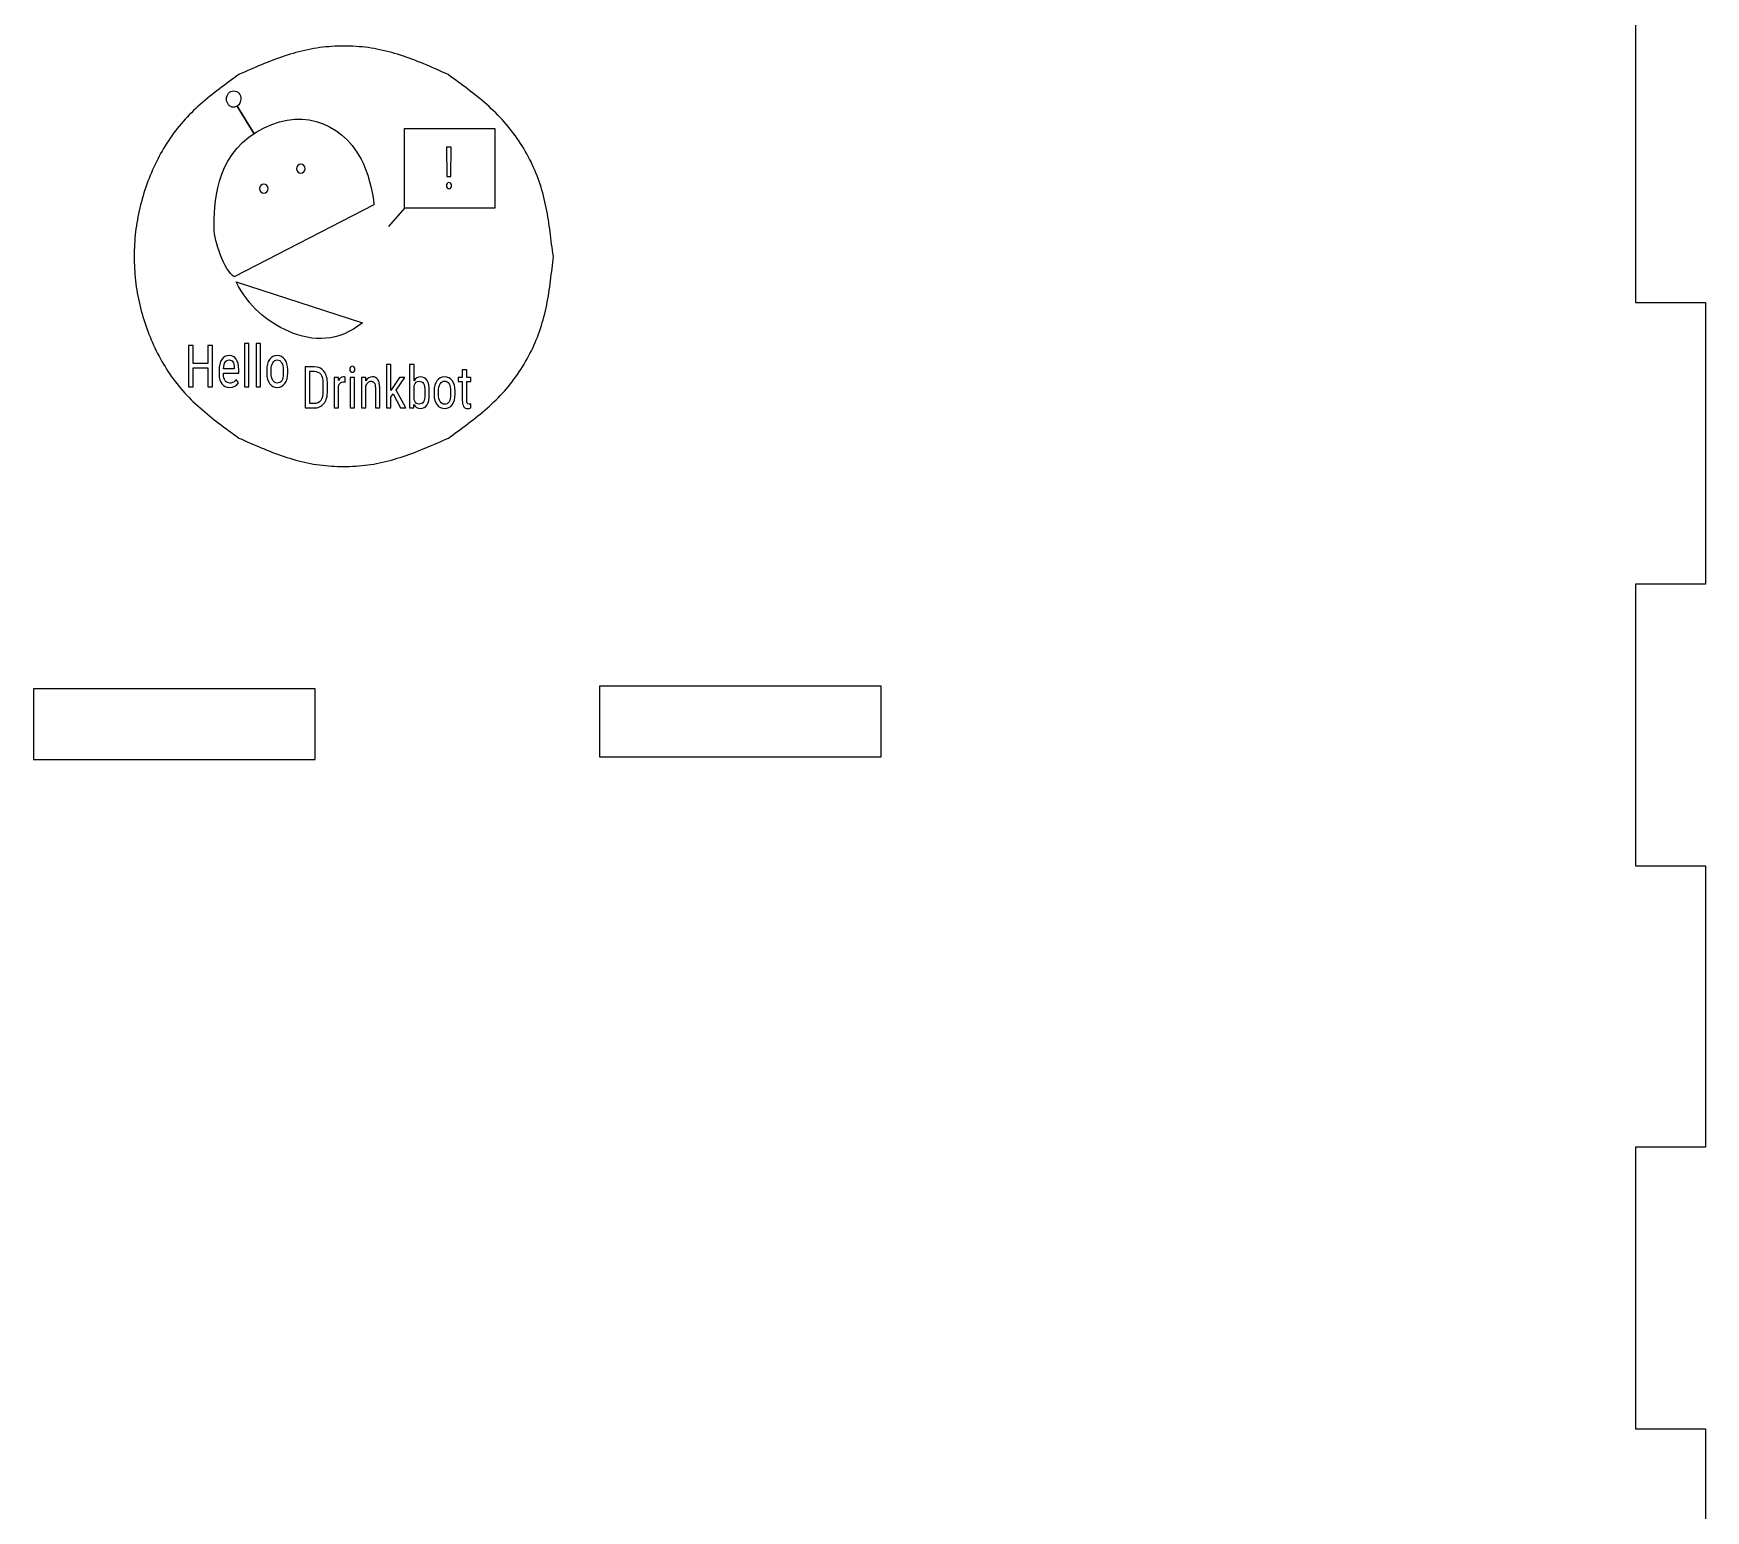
# Model space of a CAD drawing. Extents: x 594 to 1131, y 303 to 853.
# Drawn here: x 779 to 897.8, y 645.5 to 750.5 of the extents above; entities that cross this region are included whole.
import ezdxf

# ---------------------------------------------------------------- set-up
doc = ezdxf.new("R2010")
doc.units = 0
doc.layers.get('0').update_dxf_attribs({"linetype": 'CONTINUOUS'})

msp = doc.modelspace()

# ---------------------------------------------------------------- linework, layer by layer
at = {"color": 7}
for p, q in [((892.808501, 751.350587), (892.808501, 731.34851)), ((892.808501, 731.34851), (897.782562, 731.34851)), ((897.782562, 731.34851), (897.782562, 711.346434)), ((897.782562, 711.346434), (892.808501, 711.346434)), ((892.808501, 711.346434), (892.808501, 691.344357)), ((799.036852, 703.902554), (779.034776, 703.902554)), ((779.034776, 703.902554), (779.034776, 698.893224)), ((799.036852, 698.893224), (799.036852, 703.902554)), ((839.225394, 704.093927), (819.223317, 704.093927)), ((819.223317, 704.093927), (819.223317, 699.084597)), ((839.225394, 699.084597), (839.225394, 704.093927)), ((779.034776, 698.893224), (799.036852, 698.893224)), ((819.223317, 699.084597), (839.225394, 699.084597)), ((892.808501, 691.344357), (897.782562, 691.344357)), ((897.782562, 691.344357), (897.782562, 671.34228)), ((897.782562, 671.34228), (892.808501, 671.34228)), ((892.808501, 671.34228), (892.808501, 651.340204)), ((892.808501, 651.340204), (897.782562, 651.340204)), ((897.782562, 651.340204), (897.782562, 631.338127))]:
    msp.add_line(p, q, dxfattribs=at)
at = {"color": 0}
for p, q in [((793.509558, 745.301852), (794.712397, 743.329554)), ((794.712397, 743.329554), (793.509558, 745.301852)), ((805.393688, 743.712115), (811.791268, 743.712115)), ((805.393688, 738.05327), (805.393688, 743.712115)), ((805.393688, 743.712115), (811.791266, 743.712115)), ((805.393688, 738.05327), (805.393688, 743.712115)), ((811.791266, 743.712115), (811.791266, 738.05327)), ((811.791268, 743.712115), (811.791268, 738.05327)), ((808.704044, 742.393861), (808.372027, 742.393861)), ((808.372027, 742.393861), (808.395232, 740.293899)), ((808.679053, 740.293899), (808.704044, 742.393861)), ((808.395232, 740.293899), (808.679053, 740.293899)), ((803.204942, 738.279176), (793.292233, 733.164139)), ((805.393688, 738.05327), (804.245909, 736.76114)), ((811.791268, 738.05327), (805.393688, 738.05327)), ((811.791266, 738.05327), (805.393688, 738.05327)), ((793.429729, 732.815679), (802.394533, 729.914667)), ((790.382921, 728.288715), (790.056259, 728.288715)), ((790.056259, 728.288715), (790.056259, 725.362835)), ((790.382921, 727.030747), (790.382921, 728.288715)), ((791.757401, 728.288715), (791.428954, 728.288715)), ((791.428954, 728.288715), (791.428954, 727.030747)), ((791.757401, 725.362835), (791.757401, 728.288715)), ((794.331427, 728.449477), (794.015475, 728.449477)), ((794.015475, 728.449477), (794.015475, 725.362835)), ((794.331427, 725.362835), (794.331427, 728.449477)), ((795.16861, 728.449477), (794.852658, 728.449477)), ((794.852658, 728.449477), (794.852658, 725.362835)), ((795.16861, 725.362835), (795.16861, 728.449477)), ((791.428954, 727.030747), (790.382921, 727.030747)), ((798.96099, 726.784786), (798.341582, 726.784786)), ((798.341582, 726.784786), (798.341582, 723.858906)), ((804.419638, 726.945548), (804.103686, 726.945548)), ((804.103686, 726.945548), (804.103686, 723.858906)), ((804.419638, 725.098787), (804.419638, 726.945548)), ((806.065443, 726.945548), (805.751276, 726.945548)), ((805.751276, 726.945548), (805.751276, 723.858906)), ((806.065443, 725.794086), (806.065443, 726.945548)), ((790.382921, 725.362835), (790.382921, 726.71525)), ((790.382921, 726.71525), (791.428954, 726.71525)), ((791.428954, 726.71525), (791.428954, 725.362835)), ((792.219726, 726.538411), (792.219726, 726.275162)), ((792.533893, 726.293248), (792.533893, 726.343487)), ((792.533893, 726.343487), (793.612056, 726.343487)), ((793.296104, 726.648936), (792.535678, 726.648936)), ((793.296104, 726.697164), (793.296104, 726.648936)), ((793.595991, 725.648188), (793.431767, 725.873256)), ((793.612056, 726.343487), (793.612056, 726.576592)), ((795.598804, 726.550469), (795.598804, 726.313344)), ((795.914756, 726.345496), (795.914756, 726.552478)), ((796.776929, 726.550469), (796.776929, 726.305305)), ((797.092881, 726.345496), (797.092881, 726.574583)), ((798.668244, 724.174402), (798.668244, 726.469289)), ((798.668244, 726.469289), (798.96099, 726.469289)), ((799.596464, 725.574262), (799.596464, 725.055363)), ((799.919556, 725.072664), (799.919556, 725.56299)), ((800.690692, 726.03322), (800.383666, 726.03322)), ((800.383666, 726.03322), (800.383666, 723.858906)), ((800.696048, 725.812172), (800.690692, 726.03322)), ((801.181578, 725.699638), (801.179793, 726.045277)), ((801.836687, 726.03322), (801.520735, 726.03322)), ((801.520735, 726.03322), (801.520735, 723.858906)), ((801.836687, 723.858906), (801.836687, 726.03322)), ((802.332928, 726.03322), (802.332928, 723.858906)), ((802.631029, 726.03322), (802.332928, 726.03322)), ((802.639954, 725.798105), (802.631029, 726.03322)), ((805.021196, 726.03322), (804.419638, 725.098787)), ((804.785571, 725.124911), (805.399624, 726.03322)), ((805.399624, 726.03322), (805.021196, 726.03322)), ((809.487362, 726.03322), (809.192831, 726.03322)), ((809.192831, 726.03322), (809.192831, 725.745857)), ((809.192831, 725.745857), (809.487362, 725.745857)), ((809.487362, 726.559718), (809.487362, 726.03322)), ((809.801529, 726.559718), (809.487362, 726.559718)), ((809.487362, 725.745857), (809.487362, 724.395451)), ((809.801529, 726.03322), (809.801529, 726.559718)), ((810.09249, 726.03322), (809.801529, 726.03322)), ((809.801529, 724.395765), (809.801529, 725.745857)), ((809.801529, 725.745857), (810.09249, 725.745857)), ((810.09249, 725.745857), (810.09249, 726.03322)), ((790.056259, 725.362835), (790.382921, 725.362835)), ((791.428954, 725.362835), (791.757401, 725.362835)), ((794.015475, 725.362835), (794.331427, 725.362835)), ((794.852658, 725.362835), (795.16861, 725.362835)), ((800.699618, 723.858906), (800.699618, 725.414284)), ((802.64888, 723.858906), (802.64888, 725.438399)), ((803.314699, 725.287684), (803.314699, 723.858906)), ((803.628866, 723.858906), (803.628866, 725.30376)), ((804.419638, 724.636595), (804.587431, 724.853624)), ((804.419638, 723.858906), (804.419638, 724.636595)), ((804.587431, 724.853624), (805.112233, 723.858906)), ((805.479951, 723.858906), (804.785571, 725.124911)), ((806.065443, 724.427227), (806.065443, 725.46088)), ((806.834795, 725.045409), (806.834795, 724.826653)), ((807.148962, 724.841567), (807.148962, 725.056587)), ((807.486334, 725.04654), (807.486334, 724.809415)), ((807.802286, 724.841567), (807.802286, 725.048549)), ((808.664459, 725.04654), (808.664459, 724.801377)), ((808.980411, 724.841567), (808.980411, 725.070654)), ((798.341582, 723.858906), (798.923504, 723.858906)), ((798.930645, 724.174402), (798.668244, 724.174402)), ((800.383666, 723.858906), (800.699618, 723.858906)), ((801.520735, 723.858906), (801.836687, 723.858906)), ((802.332928, 723.858906), (802.64888, 723.858906)), ((803.314699, 723.858906), (803.628866, 723.858906)), ((804.103686, 723.858906), (804.419638, 723.858906)), ((805.112233, 723.858906), (805.479951, 723.858906)), ((805.751276, 723.858906), (806.038668, 723.858906)), ((806.038668, 723.858906), (806.054733, 724.116126)), ((810.090705, 723.858654), (810.094275, 724.158326))]:
    msp.add_line(p, q, dxfattribs=at)
at = {"color": 7}
for points in [[(798.519856, 749.30942), (797.954521, 749.192606), (797.397706, 749.035788), (796.850098, 748.853066)], [(800.219884, 749.540057), (799.648834, 749.501666), (799.080165, 749.425175), (798.519856, 749.30942)], [(801.94203, 749.540295), (801.368784, 749.578713), (800.79313, 749.57858), (800.219884, 749.540057)], [(803.641581, 749.30942), (803.081511, 749.425572), (802.512975, 749.502063), (801.94203, 749.540295)], [(805.303456, 748.853278), (804.75852, 749.035946), (804.20435, 749.192712), (803.641581, 749.30942)], [(795.226297, 748.238783), (794.689113, 748.016031), (794.157327, 747.780789), (793.625515, 747.545548)], [(796.850098, 748.853066), (796.300875, 748.669816), (795.760914, 748.460478), (795.226297, 748.238783)], [(806.919425, 748.238942), (806.387454, 748.460663), (805.850111, 748.670001), (805.303456, 748.853278)], [(808.477133, 747.545548), (807.94794, 747.780842), (807.454042, 748.016136), (806.919425, 748.238942)], [(793.625515, 747.545548), (793.15445, 747.204712), (792.68336, 746.863902), (792.220657, 746.511742)], [(809.881647, 746.507085), (809.418917, 746.860595), (808.948038, 747.203072), (808.477133, 747.545548)], [(792.220657, 746.511742), (791.761208, 746.162069), (791.310014, 745.80123), (790.87742, 745.418404)], [(811.228694, 745.408668), (810.794433, 745.792631), (810.342075, 746.155322), (809.881647, 746.507085)], [(790.87742, 745.418404), (790.447869, 745.038224), (790.036653, 744.636375), (789.657505, 744.206004)], [(812.460832, 744.190314), (812.076577, 744.621903), (811.661631, 745.025868), (811.228694, 745.408668)], [(789.657505, 744.206004), (789.280871, 743.778464), (788.935881, 743.322772), (788.622191, 742.846892)], [(813.509931, 742.833293), (813.191558, 743.308802), (812.841223, 743.763092), (812.460832, 744.190314)], [(788.622191, 742.846892), (788.30604, 742.367282), (788.021693, 741.86714), (787.767428, 741.352155)], [(814.3698, 741.341307), (814.117018, 741.857218), (813.829574, 742.355932), (813.509931, 742.833293)], [(787.767428, 741.352155), (787.512237, 740.835292), (787.287394, 740.303479), (787.092714, 739.761083)], [(815.017765, 739.753252), (814.83896, 740.296574), (814.621551, 740.82746), (814.3698, 741.341307)], [(787.092714, 739.761083), (786.895705, 739.212152), (786.729653, 738.652347), (786.593128, 738.084895)], [(815.452952, 738.079577), (815.339154, 738.644965), (815.198079, 739.205432), (815.017765, 739.753252)], [(786.593128, 738.084895), (786.457079, 737.519507), (786.350399, 736.946499), (786.286767, 736.369416)], [(815.727034, 736.366691), (815.653797, 736.940308), (815.567093, 737.512443), (815.452952, 738.079577)], [(786.286767, 736.369416), (786.223293, 735.793709), (786.202682, 735.213928), (786.182045, 734.634173)], [(815.955872, 734.634173), (815.860622, 735.212182), (815.800641, 735.79019), (815.727034, 736.366691)], [(786.182045, 734.634173), (786.202153, 734.05537), (786.222155, 733.476568), (786.284782, 732.901761)], [(815.759551, 732.899035), (815.834058, 733.476383), (815.894965, 734.055264), (815.955872, 734.634173)], [(786.284782, 732.901761), (786.347568, 732.325577), (786.453163, 731.753389), (786.588154, 731.188822)], [(815.48277, 731.183503), (815.597785, 731.751511), (815.685388, 732.324493), (815.759551, 732.899035)], [(786.588154, 731.188822), (786.72362, 730.62219), (786.88872, 730.063178), (787.084882, 729.515067)], [(815.045202, 729.507236), (815.22623, 730.055902), (815.368126, 730.617216), (815.48277, 731.183503)], [(787.084882, 729.515067), (787.278663, 728.973677), (787.502765, 728.44287), (787.757162, 727.926985)], [(814.394883, 727.916111), (814.647454, 728.430964), (814.865603, 728.962856), (815.045202, 729.507236)], [(787.757162, 727.926985), (788.010633, 727.412979), (788.294187, 726.913763), (788.609438, 726.435)], [(813.532527, 726.4214), (813.853096, 726.899608), (814.141333, 727.399274), (814.394883, 727.916111)], [(788.609438, 726.435), (788.922281, 725.959914), (789.266293, 725.504963), (789.641816, 725.078005)], [(812.480437, 725.062342), (812.86194, 725.49012), (813.21328, 725.945124), (813.532527, 726.4214)], [(789.641816, 725.078005), (790.022234, 724.645464), (790.434957, 724.241657), (790.866202, 723.859652)], [(811.252797, 723.849915), (811.684042, 724.230888), (812.097453, 724.632896), (812.480437, 725.062342)], [(790.866202, 723.859652), (791.300462, 723.475), (791.753482, 723.112495), (792.214809, 722.761234)], [(809.911121, 722.756577), (810.369671, 723.106753), (810.820203, 723.467751), (811.252797, 723.849915)], [(792.214809, 722.761234), (792.679418, 722.407459), (793.152466, 722.065115), (793.625515, 721.722771)], [(808.512428, 721.722771), (808.981376, 722.063713), (809.450297, 722.404681), (809.911121, 722.756577)], [(793.625515, 721.722771), (794.154708, 721.487477), (794.683901, 721.252183), (795.218518, 721.029377)], [(795.218518, 721.029377), (795.750489, 720.807656), (796.287832, 720.598318), (796.834487, 720.415068)], [(805.287845, 720.415253), (805.837067, 720.598503), (806.377029, 720.807815), (806.911646, 721.029509)], [(806.911646, 721.029509), (807.44883, 721.252289), (807.980642, 721.48753), (808.512428, 721.722771)], [(796.834487, 720.415068), (797.379423, 720.232373), (797.933619, 720.075634), (798.496361, 719.958926)], [(798.496361, 719.958926), (799.056458, 719.842774), (799.624995, 719.766283), (800.195913, 719.728024)], [(800.195913, 719.728024), (800.769159, 719.689607), (801.344813, 719.689739), (801.918059, 719.728289)], [(801.918059, 719.728289), (802.489109, 719.76668), (803.057778, 719.843144), (803.61806, 719.958926)], [(803.61806, 719.958926), (804.183395, 720.075739), (804.740237, 720.232532), (805.287845, 720.415253)]]:
    msp.add_open_spline(points, degree=3, dxfattribs=at)
at = {"color": 0}
for points in [[(792.741715, 745.805299), (792.741715, 746.12493), (792.971881, 746.384044), (793.255806, 746.384044)], [(793.255806, 745.226553), (792.971881, 745.226553), (792.741715, 745.485667), (792.741715, 745.805299)], [(793.255806, 746.384044), (793.539731, 746.384044), (793.769897, 746.12493), (793.769897, 745.805299)], [(793.769897, 745.805299), (793.769897, 745.589555), (793.665034, 745.401381), (793.509558, 745.301852)], [(793.509558, 745.301852), (793.434691, 745.253925), (793.348089, 745.226553), (793.255806, 745.226553)], [(794.856986, 743.450128), (797.821278, 745.251643), (800.7853, 744.317026), (802.307452, 741.541814)], [(791.86794, 736.6039), (791.86794, 738.279176), (791.892696, 741.648613), (794.856986, 743.450128)], [(798.025429, 741.175337), (797.85192, 741.175337), (797.711263, 741.031382), (797.711263, 740.85381)], [(798.339596, 740.85381), (798.339596, 741.031382), (798.198938, 741.175337), (798.025429, 741.175337)], [(802.307452, 741.541814), (802.734593, 740.763039), (803.181849, 739.142361), (803.204942, 738.279176)], [(797.711263, 740.85381), (797.711263, 740.676239), (797.85192, 740.532284), (798.025429, 740.532284)], [(798.025429, 740.532284), (798.198938, 740.532284), (798.339596, 740.676239), (798.339596, 740.85381)], [(808.409513, 739.806587), (808.379753, 739.765706), (808.364887, 739.715154), (808.364887, 739.654868)], [(808.545175, 739.867878), (808.484484, 739.867878), (808.439245, 739.847438), (808.409513, 739.806587)], [(808.679946, 739.806587), (808.6496, 739.847438), (808.604667, 739.867878), (808.545175, 739.867878)], [(808.725464, 739.654868), (808.725464, 739.715154), (808.710292, 739.765706), (808.679946, 739.806587)], [(795.397852, 739.760624), (795.224343, 739.760624), (795.083685, 739.616673), (795.083685, 739.439098)], [(795.397852, 739.760624), (795.224343, 739.760624), (795.083685, 739.616673), (795.083685, 739.4391)], [(795.083685, 739.4391), (795.083685, 739.261525), (795.224343, 739.117573), (795.397852, 739.117573)], [(795.083685, 739.439098), (795.083685, 739.261525), (795.224343, 739.117573), (795.397852, 739.117573)], [(795.712019, 739.439098), (795.712019, 739.616673), (795.571362, 739.760624), (795.397852, 739.760624)], [(795.712019, 739.4391), (795.712019, 739.616673), (795.571362, 739.760624), (795.397852, 739.760624)], [(795.397852, 739.117573), (795.571362, 739.117573), (795.712019, 739.261525), (795.712019, 739.4391)], [(795.397852, 739.117573), (795.571362, 739.117573), (795.712019, 739.261525), (795.712019, 739.439098)], [(808.364887, 739.654868), (808.364887, 739.594582), (808.379753, 739.544657), (808.409513, 739.505158)], [(808.409513, 739.505158), (808.439245, 739.465658), (808.484484, 739.445876), (808.545175, 739.445876)], [(808.545175, 739.445876), (808.604667, 739.445876), (808.6496, 739.465658), (808.679946, 739.505158)], [(808.679946, 739.505158), (808.710292, 739.544657), (808.725464, 739.594582), (808.725464, 739.654868)], [(793.292233, 733.164139), (792.59362, 733.616783), (791.86794, 735.727228), (791.86794, 736.6039)], [(797.185214, 729.293219), (795.525598, 730.045035), (794.365566, 731.037996), (793.429729, 732.815679)], [(802.394533, 729.914667), (800.736678, 728.541401), (798.84483, 728.541401), (797.185214, 729.293219)], [(792.408048, 727.301029), (792.282481, 727.116811), (792.219726, 726.862605), (792.219726, 726.538411)], [(792.933741, 727.57734), (792.708827, 727.57734), (792.533586, 727.485215), (792.408048, 727.301029)], [(792.535678, 726.648936), (792.543989, 726.861946), (792.57969, 727.019004), (792.64278, 727.120171)], [(792.64278, 727.120171), (792.705842, 727.221307), (792.80282, 727.271891), (792.933741, 727.271891)], [(793.440692, 727.334186), (793.328821, 727.496268), (793.159828, 727.57734), (792.933741, 727.57734)], [(792.933741, 727.271891), (793.051554, 727.271891), (793.1393, 727.227681), (793.197035, 727.139262)], [(793.197035, 727.139262), (793.254742, 727.050842), (793.287765, 726.903456), (793.296104, 726.697164)], [(793.612056, 726.576592), (793.609657, 726.919532), (793.552536, 727.172074), (793.440692, 727.334186)], [(795.803191, 727.301029), (795.666914, 727.116811), (795.598804, 726.866625), (795.598804, 726.550469)], [(796.343165, 727.57734), (796.119421, 727.57734), (795.939439, 727.485215), (795.803191, 727.301029)], [(795.914756, 726.552478), (795.914756, 726.773527), (795.95372, 726.94867), (796.031676, 727.077971)], [(796.031676, 727.077971), (796.109604, 727.20724), (796.213443, 727.271891), (796.343165, 727.271891)], [(796.883139, 727.308062), (796.746862, 727.48757), (796.56688, 727.57734), (796.343165, 727.57734)], [(796.343165, 727.271891), (796.475258, 727.271891), (796.580575, 727.20724), (796.659117, 727.077971)], [(796.659117, 727.077971), (796.737658, 726.94867), (796.776929, 726.772836), (796.776929, 726.550469)], [(797.092881, 726.574583), (797.089311, 726.884051), (797.019388, 727.128523), (796.883139, 727.308062)], [(799.667865, 726.464265), (799.500072, 726.677935), (799.264447, 726.784786), (798.96099, 726.784786)], [(801.547511, 726.762681), (801.517751, 726.72114), (801.502885, 726.670242), (801.502885, 726.609956)], [(801.681389, 726.824976), (801.621869, 726.824976), (801.577243, 726.80419), (801.547511, 726.762681)], [(801.816159, 726.761676), (801.785814, 726.803876), (801.740881, 726.824976), (801.681389, 726.824976)], [(801.861678, 726.609956), (801.861678, 726.668892), (801.846505, 726.719476), (801.816159, 726.761676)], [(792.219726, 726.275162), (792.222097, 725.962994), (792.287557, 725.726215), (792.41608, 725.564793)], [(792.41608, 725.564793), (792.544603, 725.403339), (792.729048, 725.322644), (792.969442, 725.322644)], [(792.650813, 725.784836), (792.572857, 725.890651), (792.533893, 726.060142), (792.533893, 726.293248)], [(792.987293, 725.626083), (792.840919, 725.626083), (792.728741, 725.678991), (792.650813, 725.784836)], [(792.969442, 725.322644), (793.250279, 725.322644), (793.459128, 725.431159), (793.595991, 725.648188)], [(793.232735, 725.685365), (793.16192, 725.645833), (793.080115, 725.626083), (792.987293, 725.626083)], [(793.431767, 725.873256), (793.369876, 725.787505), (793.303523, 725.724864), (793.232735, 725.685365)], [(795.598804, 726.313344), (795.603545, 726.009213), (795.673469, 725.768069), (795.808546, 725.589912)], [(795.808546, 725.589912), (795.943595, 725.411723), (796.122992, 725.322644), (796.346735, 725.322644)], [(796.031676, 725.817994), (795.95372, 725.945913), (795.914756, 726.121747), (795.914756, 726.345496)], [(796.346735, 725.626083), (796.214642, 725.626083), (796.109604, 725.690043), (796.031676, 725.817994)], [(796.776929, 726.305305), (796.76859, 725.85247), (796.625201, 725.626083), (796.346735, 725.626083)], [(796.346735, 725.322644), (796.572821, 725.322644), (796.753724, 725.414392), (796.889387, 725.59795)], [(796.889387, 725.59795), (797.02505, 725.781477), (797.092881, 726.030659), (797.092881, 726.345496)], [(798.96099, 726.469289), (799.173995, 726.469289), (799.333171, 726.397197), (799.438488, 726.253076)], [(799.438488, 726.253076), (799.543805, 726.108923), (799.596464, 725.882662), (799.596464, 725.574262)], [(799.919556, 725.56299), (799.919556, 725.950139), (799.835659, 726.250564), (799.667865, 726.464265)], [(801.05484, 726.073411), (800.900128, 726.073411), (800.78053, 725.98631), (800.696048, 725.812172)], [(800.699618, 725.414284), (800.763879, 725.613887), (800.876922, 725.713705), (801.038775, 725.713705)], [(801.038775, 725.713705), (801.089927, 725.713705), (801.137538, 725.708995), (801.181578, 725.699638)], [(801.179793, 726.045277), (801.146463, 726.064023), (801.104821, 726.073411), (801.05484, 726.073411)], [(801.502885, 726.609956), (801.502885, 726.54967), (801.517751, 726.499432), (801.547511, 726.459241)], [(801.547511, 726.459241), (801.577243, 726.419051), (801.621869, 726.398955), (801.681389, 726.398955)], [(801.681389, 726.398955), (801.74208, 726.398955), (801.787292, 726.419051), (801.817052, 726.459241)], [(801.817052, 726.459241), (801.846784, 726.499432), (801.861678, 726.54967), (801.861678, 726.609956)], [(803.10942, 726.073411), (802.919006, 726.073411), (802.762508, 725.981632), (802.639954, 725.798105)], [(802.64888, 725.438399), (802.686951, 725.533506), (802.737239, 725.610528), (802.799715, 725.669495)], [(802.799715, 725.669495), (802.862192, 725.728431), (802.932701, 725.757914), (803.011242, 725.757914)], [(803.011242, 725.757914), (803.112376, 725.757914), (803.18824, 725.722057), (803.238835, 725.650404)], [(803.628866, 725.30376), (803.624096, 725.81685), (803.450948, 726.073411), (803.10942, 726.073411)], [(803.238835, 725.650404), (803.289402, 725.57872), (803.314699, 725.457803), (803.314699, 725.287684)], [(806.511703, 726.073411), (806.317719, 726.073411), (806.168975, 725.980282), (806.065443, 725.794086)], [(806.065443, 725.46088), (806.145156, 725.658882), (806.266539, 725.757914), (806.429591, 725.757914)], [(806.429591, 725.757914), (806.572394, 725.757914), (806.67562, 725.703374), (806.739295, 725.594326)], [(806.988308, 725.82021), (806.882377, 725.989011), (806.723509, 726.073411), (806.511703, 726.073411)], [(806.739295, 725.594326), (806.802943, 725.485277), (806.834795, 725.302315), (806.834795, 725.045409)], [(807.148962, 725.056587), (807.147762, 725.396858), (807.094211, 725.651409), (806.988308, 725.82021)], [(807.690721, 725.7971), (807.554444, 725.612883), (807.486334, 725.362696), (807.486334, 725.04654)], [(808.230695, 726.073411), (808.006951, 726.073411), (807.826969, 725.981286), (807.690721, 725.7971)], [(807.802286, 725.048549), (807.802286, 725.269598), (807.84125, 725.444741), (807.919206, 725.574042)], [(807.919206, 725.574042), (807.997134, 725.703311), (808.100973, 725.767962), (808.230695, 725.767962)], [(808.770669, 725.804134), (808.634393, 725.983641), (808.45441, 726.073411), (808.230695, 726.073411)], [(808.230695, 725.767962), (808.362788, 725.767962), (808.468105, 725.703311), (808.546647, 725.574042)], [(808.546647, 725.574042), (808.625188, 725.444741), (808.664459, 725.268907), (808.664459, 725.04654)], [(808.980411, 725.070654), (808.976841, 725.380122), (808.906918, 725.624594), (808.770669, 725.804134)], [(799.434025, 724.396644), (799.328094, 724.248472), (799.160301, 724.174402), (798.930645, 724.174402)], [(799.596464, 725.055363), (799.594065, 724.764357), (799.539928, 724.544784), (799.434025, 724.396644)], [(799.664295, 724.175407), (799.83446, 724.386408), (799.919556, 724.685483), (799.919556, 725.072664)], [(806.433161, 724.134212), (806.266539, 724.134212), (806.143985, 724.231862), (806.065443, 724.427227)], [(806.834795, 724.826653), (806.833596, 724.58981), (806.802051, 724.415201), (806.740188, 724.302793)], [(806.986523, 724.075935), (807.094797, 724.247405), (807.148962, 724.502616), (807.148962, 724.841567)], [(807.486334, 724.809415), (807.491075, 724.505284), (807.560999, 724.26414), (807.696076, 724.085983)], [(807.919206, 724.314065), (807.84125, 724.441984), (807.802286, 724.617818), (807.802286, 724.841567)], [(808.664459, 724.801377), (808.65612, 724.348541), (808.512731, 724.122154), (808.234265, 724.122154)], [(808.776917, 724.094021), (808.91258, 724.277548), (808.980411, 724.52673), (808.980411, 724.841567)], [(809.487362, 724.395451), (809.487362, 724.211893), (809.520078, 724.069907), (809.585539, 723.96943)], [(809.839015, 724.200589), (809.814024, 724.244862), (809.801529, 724.30992), (809.801529, 724.395765)], [(798.923504, 723.858906), (799.247182, 723.858906), (799.494103, 723.964406), (799.664295, 724.175407)], [(806.054733, 724.116126), (806.157066, 723.917841), (806.310579, 723.818715), (806.515273, 723.818715)], [(806.740188, 724.302793), (806.678297, 724.190384), (806.575964, 724.134212), (806.433161, 724.134212)], [(806.515273, 723.818715), (806.721138, 723.818715), (806.878221, 723.904434), (806.986523, 724.075935)], [(807.696076, 724.085983), (807.831125, 723.907794), (808.010522, 723.818715), (808.234265, 723.818715)], [(808.234265, 724.122154), (808.102172, 724.122154), (807.997134, 724.186114), (807.919206, 724.314065)], [(808.234265, 723.818715), (808.460351, 723.818715), (808.641254, 723.910463), (808.776917, 724.094021)], [(809.585539, 723.96943), (809.650972, 723.868953), (809.746193, 723.818715), (809.871145, 723.818715)], [(809.967537, 724.134212), (809.906846, 724.134212), (809.864005, 724.156316), (809.839015, 724.200589)], [(809.871145, 723.818715), (809.946117, 723.818715), (810.019303, 723.832028), (810.090705, 723.858654)], [(810.094275, 724.158326), (810.051434, 724.14225), (810.009179, 724.134212), (809.967537, 724.134212)]]:
    msp.add_open_spline(points, degree=3, dxfattribs=at)

doc.saveas('drawing.dxf')
